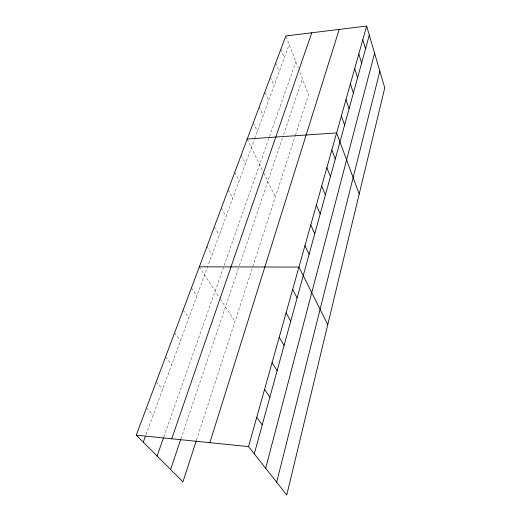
<?xml version="1.0" encoding="UTF-8"?>
<svg xmlns="http://www.w3.org/2000/svg" width="521" height="521" viewBox="0 0 521 521"><rect width="100%" height="100%" fill="white"/><g stroke="black" fill="none" stroke-linecap="round" stroke-linejoin="round"><path stroke-width="0.39" stroke-dasharray="2.6 1.95" d="M196.515 440.037L295.225 135.844M295.466 135.102L308.569 94.718L299.152 70.361M180.917 438.858L238.618 267.872M239.393 265.56L283.072 136.111M283.587 134.607L302.414 78.801M163.776 437.067L269.272 137.231M269.533 136.489L295.83 61.752M146.004 434.683L254.352 139.426M254.626 138.69L289.175 44.539M146.453 407.93L153.167 415.165M156.222 381.867L162.656 389.298M165.574 356.911L171.754 364.518M174.542 332.991L180.474 340.747M183.138 310.041L188.849 317.934M191.396 288.002L196.886 296.019M199.328 266.83L219.484 297.771M220.35 299.106L234.964 321.548M206.961 246.472L212.06 254.684M214.307 226.876L219.217 235.166M221.379 208.009L226.121 216.365M228.191 189.82L232.776 198.234M234.763 172.282L239.191 180.741M241.106 155.356L245.391 163.855M247.234 139.016L263.085 171.656M263.769 173.07L275.381 196.984M253.33 122.754L257.335 131.312M259.211 107.046L263.092 115.623M265.215 92.588L268.654 100.462M270.399 77.199L274.039 85.796M275.72 63.002L279.243 71.598M280.871 49.261L284.29 57.857M286.133 36.665L298.325 68.205"/><path stroke-width="0.78" d="M276.69 482.205L379.861 71.169M265.658 468.275L374.606 53.24M254.281 453.902L369.298 35.109M366.641 26.05L384.758 87.886L286.771 494.95L248.51 446.608L366.641 26.05L285.853 35.956L136.242 435.178L182.936 481.879L196.267 440.805M209.852 442.674L339.21 29.41M170.575 469.512L180.663 439.613M171.715 438.786L311.753 32.777M157.101 456.038L163.509 437.822M143.249 442.186L145.45 436.181M247.234 139.016L336.625 132.914L359.216 194.001M199.328 266.83L298.937 267.084L327.774 324.603M136.242 435.178L248.51 446.608M256.729 417.334L262.252 424.889M264.577 389.408L269.858 397.191M272.066 362.74L277.126 370.724M279.23 337.25L284.075 345.41M286.081 312.854L290.731 321.17M292.646 289.487L297.113 297.94M304.974 245.593L309.109 254.261M310.77 224.948L314.756 233.708M316.345 205.111L320.181 213.942M321.704 186.03L325.404 194.919M326.862 167.664L330.438 176.606M331.831 149.97L335.283 158.957M341.385 115.975L344.602 125.02M345.97 99.648L349.083 108.707M350.399 83.888L353.407 92.959M354.671 68.681L357.582 77.753M358.793 53.989L361.62 63.061M362.785 39.785L365.521 48.857"/></g></svg>
